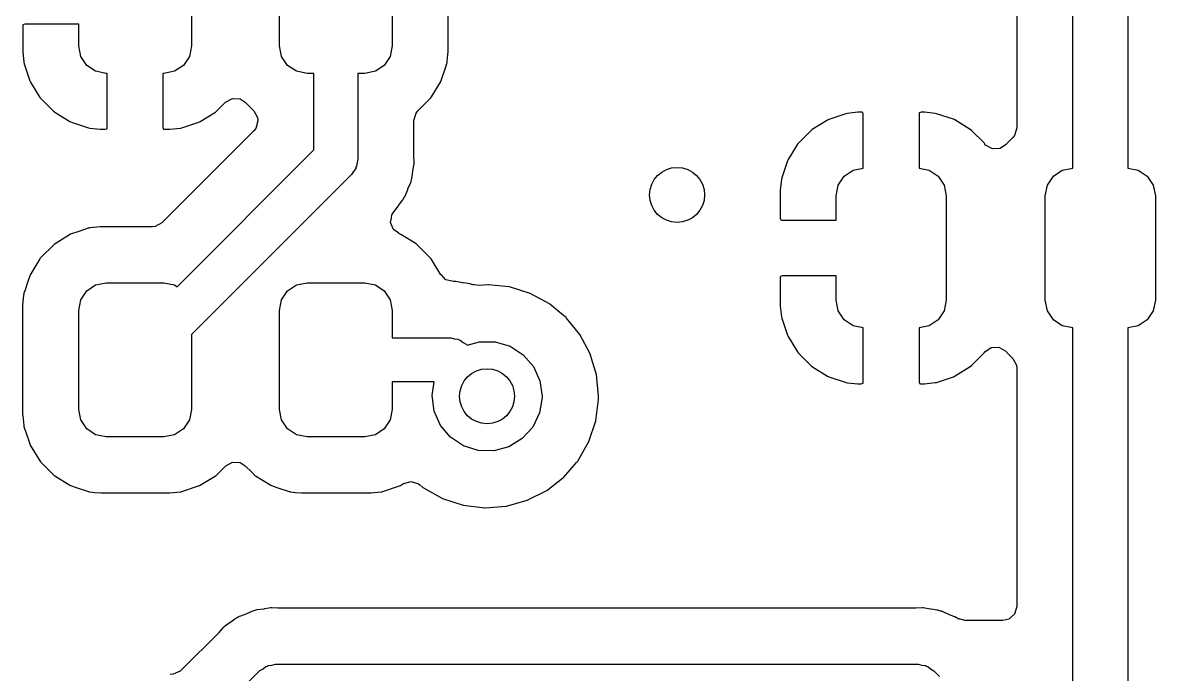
# Model space of a CAD drawing. Extents: x 63 to 234, y -148 to -41.
# Drawn here: x 170.79 to 181.08, y -96.07 to -90.16 of the extents above; entities that cross this region are included whole.
import ezdxf

# ---------------------------------------------------------------- set-up
doc = ezdxf.new("R2010")
doc.units = 0
doc.layers.add('BLACK', color=7, linetype='CONTINUOUS')

msp = doc.modelspace()

# ---------------------------------------------------------------- linework, layer by layer
at = {"layer": 'BLACK', "linetype": 'CONTINUOUS'}
for p, q in [((180.829, -81.9949), (180.829, -91.477)), ((180.329, -91.477), (180.329, -85.163)), ((174.653, -90.4164), (174.653, -89.4156)), ((172.32, -89.466), (172.32, -90.366)), ((174.145, -89.466), (174.145, -90.366)), ((173.12, -90.366), (173.12, -89.6863)), ((179.82, -89.7075), (179.82, -91.1106)), ((170.789, -90.1759), (170.787, -90.1835)), ((170.787, -90.1835), (170.787, -90.4131)), ((170.79, -90.1745), (170.789, -90.1759)), ((170.805, -90.17), (170.79, -90.1745)), ((171.295, -90.17), (170.805, -90.17)), ((171.295, -90.366), (171.295, -90.17)), ((171.314, -90.4617), (171.295, -90.366)), ((172.32, -90.366), (172.301, -90.4617)), ((173.139, -90.4617), (173.12, -90.366)), ((174.145, -90.366), (174.126, -90.4617)), ((170.787, -90.4131), (170.787, -90.4196)), ((170.787, -90.4196), (170.797, -90.5152)), ((171.368, -90.5428), (171.314, -90.4617)), ((172.301, -90.4617), (172.247, -90.5428)), ((173.193, -90.5428), (173.139, -90.4617)), ((174.126, -90.4617), (174.072, -90.5428)), ((174.644, -90.5064), (174.651, -90.4447)), ((174.651, -90.4447), (174.653, -90.4164)), ((170.797, -90.5152), (170.8, -90.5286)), ((170.8, -90.5286), (170.852, -90.6828)), ((171.449, -90.597), (171.368, -90.5428)), ((172.247, -90.5428), (172.166, -90.597)), ((173.274, -90.597), (173.193, -90.5428)), ((174.072, -90.5428), (173.991, -90.597)), ((174.587, -90.6887), (174.634, -90.5472)), ((174.634, -90.5472), (174.641, -90.5274)), ((174.641, -90.5274), (174.643, -90.5209)), ((174.641, -90.5274), (174.641, -90.5274)), ((174.643, -90.5209), (174.644, -90.5064)), ((171.545, -90.616), (171.449, -90.597)), ((171.553, -90.616), (171.545, -90.616)), ((171.553, -91.1105), (171.553, -90.616)), ((172.07, -90.616), (172.061, -90.616)), ((172.061, -90.616), (172.061, -91.1059)), ((172.166, -90.597), (172.07, -90.616)), ((173.37, -90.616), (173.274, -90.597)), ((173.433, -90.616), (173.37, -90.616)), ((173.433, -91.3102), (173.433, -90.616)), ((173.895, -90.616), (173.832, -90.616)), ((173.832, -90.616), (173.832, -91.3933)), ((173.991, -90.597), (173.895, -90.616)), ((170.852, -90.6828), (170.858, -90.696)), ((170.858, -90.696), (170.943, -90.8338)), ((174.501, -90.8279), (174.583, -90.695)), ((174.583, -90.695), (174.587, -90.6887)), ((174.583, -90.695), (174.583, -90.695)), ((170.943, -90.8338), (170.952, -90.8452)), ((170.952, -90.8452), (171.067, -90.9597)), ((172.549, -90.9589), (172.63, -90.8775)), ((172.63, -90.8775), (172.693, -90.8435)), ((172.693, -90.8435), (172.764, -90.8485)), ((172.764, -90.8485), (172.809, -90.8774)), ((172.809, -90.8774), (172.887, -90.9556)), ((174.378, -90.9556), (174.494, -90.8393)), ((174.494, -90.8393), (174.501, -90.8279)), ((171.067, -90.9597), (171.078, -90.9688)), ((171.078, -90.9688), (171.216, -91.0538)), ((172.4, -91.0532), (172.538, -90.9679)), ((172.538, -90.9679), (172.549, -90.9589)), ((172.887, -90.9556), (172.921, -91.0179)), ((174.341, -91.045), (174.361, -90.9769)), ((174.361, -90.9769), (174.378, -90.956)), ((174.378, -90.956), (174.378, -90.9556)), ((178.266, -90.9821), (178.112, -91.0336)), ((178.28, -90.9793), (178.266, -90.9821)), ((178.375, -90.9693), (178.28, -90.9793)), ((178.382, -90.969), (178.375, -90.9693)), ((178.411, -90.969), (178.382, -90.969)), ((178.419, -90.9707), (178.411, -90.969)), ((178.42, -90.9719), (178.419, -90.9707)), ((178.425, -90.9871), (178.42, -90.9719)), ((178.425, -91.4778), (178.425, -90.9871)), ((178.934, -90.9749), (178.933, -90.9825)), ((178.933, -90.9825), (178.933, -91.4778)), ((178.936, -90.9735), (178.934, -90.9749)), ((178.951, -90.969), (178.936, -90.9735)), ((178.976, -90.969), (178.951, -90.969)), ((178.982, -90.9693), (178.976, -90.969)), ((179.077, -90.979), (178.982, -90.9693)), ((179.09, -90.9819), (179.077, -90.979)), ((179.244, -91.033), (179.09, -90.9819)), ((171.216, -91.0538), (171.229, -91.06)), ((171.229, -91.06), (171.384, -91.1111)), ((172.233, -91.1109), (172.387, -91.0594)), ((172.387, -91.0594), (172.4, -91.0532)), ((172.924, -91.0473), (172.904, -91.1155)), ((172.921, -91.0179), (172.924, -91.0448)), ((172.924, -91.0448), (172.924, -91.0473)), ((174.341, -91.3684), (174.341, -91.045)), ((178.099, -91.0398), (177.961, -91.1251)), ((178.112, -91.0336), (178.099, -91.0398)), ((179.258, -91.0392), (179.244, -91.033)), ((179.396, -91.1242), (179.258, -91.0392)), ((171.384, -91.1111), (171.397, -91.114)), ((171.397, -91.114), (171.491, -91.1237)), ((171.491, -91.1237), (171.498, -91.124)), ((171.498, -91.124), (171.535, -91.124)), ((171.535, -91.124), (171.551, -91.1195)), ((171.551, -91.1195), (171.552, -91.1181)), ((171.552, -91.1181), (171.553, -91.1105)), ((172.887, -91.1364), (172.051, -91.9726)), ((172.061, -91.1059), (172.066, -91.1211)), ((172.066, -91.1211), (172.067, -91.1223)), ((172.067, -91.1223), (172.075, -91.124)), ((172.075, -91.124), (172.117, -91.124)), ((172.117, -91.124), (172.124, -91.1237)), ((172.124, -91.1237), (172.219, -91.1137)), ((172.219, -91.1137), (172.233, -91.1109)), ((172.904, -91.1155), (172.887, -91.1364)), ((177.95, -91.1341), (177.835, -91.2488)), ((177.961, -91.1251), (177.95, -91.1341)), ((179.407, -91.1333), (179.396, -91.1242)), ((179.522, -91.2478), (179.407, -91.1333)), ((179.8, -91.1787), (179.783, -91.1996)), ((179.82, -91.1106), (179.8, -91.1787)), ((177.826, -91.2602), (177.741, -91.3982)), ((177.835, -91.2488), (177.826, -91.2602)), ((179.53, -91.2579), (179.522, -91.2478)), ((179.537, -91.2664), (179.53, -91.2579)), ((179.599, -91.3021), (179.537, -91.2664)), ((179.669, -91.2988), (179.599, -91.3021)), ((179.727, -91.2582), (179.669, -91.2988)), ((179.729, -91.2537), (179.727, -91.2582)), ((179.751, -91.2317), (179.729, -91.2537)), ((179.783, -91.1996), (179.751, -91.2317)), ((172.19, -92.553), (173.433, -91.3102)), ((173.832, -91.3933), (173.825, -91.4259)), ((174.341, -91.3756), (174.341, -91.3684)), ((174.343, -91.4069), (174.341, -91.3756)), ((177.741, -91.3982), (177.735, -91.4114)), ((173.813, -91.48), (173.792, -91.5061)), ((173.815, -91.4688), (173.813, -91.48)), ((173.821, -91.4591), (173.815, -91.4688)), ((173.825, -91.4259), (173.821, -91.4591)), ((174.332, -91.5071), (174.333, -91.5006)), ((174.333, -91.5006), (174.345, -91.4378)), ((174.345, -91.4378), (174.343, -91.4069)), ((177.735, -91.4114), (177.684, -91.5657)), ((178.252, -91.5502), (178.333, -91.496)), ((178.333, -91.496), (178.425, -91.4778)), ((178.933, -91.4778), (179.024, -91.496)), ((179.024, -91.496), (179.106, -91.5502)), ((180.152, -91.5502), (180.233, -91.496)), ((180.233, -91.496), (180.329, -91.477)), ((180.829, -91.477), (180.924, -91.496)), ((180.924, -91.496), (181.006, -91.5502)), ((173.774, -91.5344), (172.32, -92.9883)), ((173.792, -91.5061), (173.774, -91.5344)), ((174.287, -91.6647), (174.314, -91.6064)), ((174.314, -91.6064), (174.315, -91.599)), ((174.315, -91.599), (174.316, -91.5964)), ((174.316, -91.5964), (174.32, -91.5802)), ((174.32, -91.5802), (174.321, -91.5776)), ((174.321, -91.5776), (174.324, -91.5705)), ((174.324, -91.5705), (174.332, -91.5071)), ((177.681, -91.5791), (177.671, -91.6734)), ((177.684, -91.5657), (177.681, -91.5791)), ((178.198, -91.6313), (178.252, -91.5502)), ((179.106, -91.5502), (179.16, -91.6313)), ((180.098, -91.6313), (180.152, -91.5502)), ((181.006, -91.5502), (181.06, -91.6313)), ((174.264, -91.7232), (174.285, -91.6707)), ((174.285, -91.6707), (174.287, -91.6647)), ((177.671, -91.6734), (177.671, -91.6799)), ((177.671, -91.6799), (177.671, -91.9299)), ((178.179, -91.727), (178.198, -91.6313)), ((179.16, -91.6313), (179.179, -91.727)), ((180.079, -91.727), (180.098, -91.6313)), ((181.06, -91.6313), (181.079, -91.727)), ((174.2, -91.8183), (174.204, -91.813)), ((174.204, -91.813), (174.238, -91.7687)), ((174.238, -91.7687), (174.243, -91.7627)), ((174.243, -91.7627), (174.246, -91.7558)), ((174.246, -91.7558), (174.247, -91.7535)), ((174.247, -91.7535), (174.256, -91.7388)), ((174.256, -91.7388), (174.257, -91.7365)), ((174.257, -91.7365), (174.261, -91.7303)), ((174.261, -91.7303), (174.264, -91.7232)), ((174.264, -91.7232), (174.264, -91.7232)), ((178.179, -91.948), (178.179, -91.727)), ((179.179, -91.727), (179.179, -92.677)), ((180.079, -92.677), (180.079, -91.727)), ((181.079, -91.727), (181.079, -92.677)), ((174.137, -91.9299), (174.142, -91.8991)), ((174.142, -91.8991), (174.16, -91.8735)), ((174.16, -91.8735), (174.163, -91.8706)), ((174.163, -91.8706), (174.171, -91.859)), ((174.171, -91.859), (174.2, -91.8183)), ((171.491, -92.0098), (171.396, -92.0198)), ((171.495, -92.0095), (171.491, -92.0098)), ((171.491, -92.0098), (171.491, -92.0098)), ((171.962, -92.0095), (171.495, -92.0095)), ((171.989, -92.0066), (171.962, -92.0095)), ((172.051, -91.9726), (171.989, -92.0066)), ((174.13, -91.969), (174.137, -91.9299)), ((174.157, -92.0346), (174.13, -91.969)), ((177.671, -91.9299), (177.675, -91.9451)), ((177.675, -91.9451), (177.677, -91.9463)), ((177.677, -91.9463), (177.684, -91.948)), ((177.684, -91.948), (178.179, -91.948)), ((171.221, -92.0764), (171.071, -92.1695)), ((171.295, -92.0519), (171.221, -92.0764)), ((171.382, -92.0227), (171.295, -92.0519)), ((171.389, -92.0205), (171.382, -92.0227)), ((171.382, -92.0227), (171.382, -92.0227)), ((171.396, -92.0198), (171.389, -92.0205)), ((171.396, -92.0198), (171.396, -92.0198)), ((174.205, -92.0682), (174.157, -92.0346)), ((174.204, -92.0705), (174.205, -92.0682)), ((174.211, -92.0736), (174.204, -92.0705)), ((174.218, -92.0759), (174.211, -92.0736)), ((174.224, -92.0797), (174.218, -92.0759)), ((174.353, -92.1593), (174.224, -92.0797)), ((174.224, -92.0797), (174.224, -92.0797)), ((171.071, -92.1695), (170.946, -92.2947)), ((174.368, -92.1687), (174.353, -92.1593)), ((174.493, -92.2937), (174.368, -92.1687)), ((170.942, -92.3009), (170.859, -92.4353)), ((170.946, -92.2947), (170.942, -92.3009)), ((170.942, -92.3009), (170.942, -92.3009)), ((174.497, -92.2999), (174.493, -92.2937)), ((174.587, -92.4441), (174.497, -92.2999)), ((170.832, -92.5068), (170.805, -92.5899)), ((170.853, -92.4453), (170.832, -92.5068)), ((170.859, -92.4353), (170.853, -92.4453)), ((171.449, -92.537), (171.545, -92.518)), ((171.545, -92.518), (172.07, -92.518)), ((172.07, -92.518), (172.166, -92.537)), ((173.274, -92.537), (173.37, -92.518)), ((173.37, -92.518), (173.895, -92.518)), ((173.895, -92.518), (173.991, -92.537)), ((174.589, -92.4427), (174.587, -92.4441)), ((174.633, -92.4907), (174.589, -92.4427)), ((174.702, -92.5068), (174.633, -92.4907)), ((174.713, -92.5061), (174.702, -92.5068)), ((174.721, -92.5057), (174.713, -92.5061)), ((174.713, -92.5061), (174.713, -92.5061)), ((174.783, -92.5173), (174.721, -92.5057)), ((174.79, -92.5184), (174.783, -92.5173)), ((174.816, -92.5218), (174.79, -92.5184)), ((174.846, -92.5257), (174.816, -92.5218)), ((174.853, -92.5267), (174.846, -92.5257)), ((174.846, -92.5257), (174.846, -92.5257)), ((174.86, -92.5295), (174.853, -92.5267)), ((174.863, -92.5301), (174.86, -92.5295)), ((174.879, -92.5348), (174.863, -92.5301)), ((177.672, -92.4619), (177.671, -92.4695)), ((177.671, -92.4695), (177.671, -92.7241)), ((177.674, -92.4605), (177.672, -92.4619)), ((177.689, -92.456), (177.674, -92.4605)), ((178.179, -92.456), (177.689, -92.456)), ((178.179, -92.677), (178.179, -92.456)), ((170.795, -92.6304), (170.786, -92.7176)), ((170.797, -92.62), (170.795, -92.6304)), ((170.805, -92.5899), (170.797, -92.6131)), ((170.797, -92.6131), (170.797, -92.62)), ((170.797, -92.62), (170.797, -92.62)), ((171.314, -92.6723), (171.368, -92.5912)), ((171.368, -92.5912), (171.449, -92.537)), ((172.166, -92.537), (172.19, -92.553)), ((173.139, -92.6723), (173.193, -92.5912)), ((173.193, -92.5912), (173.274, -92.537)), ((173.991, -92.537), (174.072, -92.5912)), ((174.072, -92.5912), (174.126, -92.6723)), ((174.882, -92.5356), (174.879, -92.5348)), ((174.889, -92.537), (174.882, -92.5356)), ((174.89, -92.5372), (174.889, -92.537)), ((174.935, -92.542), (174.89, -92.5372)), ((175.013, -92.5348), (174.935, -92.542)), ((175.019, -92.5355), (175.013, -92.5348)), ((175.204, -92.5549), (175.019, -92.5355)), ((175.019, -92.5355), (175.019, -92.5355)), ((175.21, -92.5555), (175.204, -92.5549)), ((175.204, -92.5549), (175.204, -92.5549)), ((175.399, -92.614), (175.21, -92.5555)), ((175.573, -92.7081), (175.399, -92.614)), ((170.786, -92.7176), (170.786, -93.7184)), ((171.295, -92.768), (171.314, -92.6723)), ((173.12, -92.768), (173.139, -92.6723)), ((174.126, -92.6723), (174.145, -92.768)), ((175.577, -92.712), (175.573, -92.7081)), ((175.592, -92.7241), (175.577, -92.712)), ((175.577, -92.712), (175.577, -92.712)), ((175.685, -92.8012), (175.592, -92.7241)), ((177.671, -92.7241), (177.671, -92.7306)), ((177.671, -92.7306), (177.681, -92.8262)), ((178.198, -92.7727), (178.179, -92.677)), ((179.179, -92.677), (179.16, -92.7727)), ((180.098, -92.7727), (180.079, -92.677)), ((181.079, -92.677), (181.06, -92.7727)), ((171.295, -93.668), (171.295, -92.768)), ((173.12, -93.668), (173.12, -92.768)), ((174.145, -92.768), (174.145, -93.018)), ((175.725, -92.8341), (175.685, -92.8012)), ((175.729, -92.8389), (175.725, -92.8341)), ((175.838, -92.9728), (175.729, -92.8389)), ((175.729, -92.8389), (175.729, -92.8389)), ((177.681, -92.8262), (177.684, -92.8396)), ((177.684, -92.8396), (177.735, -92.9938)), ((178.252, -92.8538), (178.198, -92.7727)), ((179.16, -92.7727), (179.106, -92.8538)), ((180.152, -92.8538), (180.098, -92.7727)), ((181.06, -92.7727), (181.006, -92.8538)), ((178.333, -92.908), (178.252, -92.8538)), ((178.425, -92.9262), (178.333, -92.908)), ((178.425, -93.4215), (178.425, -92.9262)), ((179.024, -92.908), (178.933, -92.9262)), ((178.933, -92.9262), (178.933, -93.4169)), ((179.106, -92.8538), (179.024, -92.908)), ((180.233, -92.908), (180.152, -92.8538)), ((180.329, -92.927), (180.233, -92.908)), ((180.329, -102.907), (180.329, -92.927)), ((180.924, -92.908), (180.829, -92.927)), ((180.829, -92.927), (180.829, -100.384)), ((181.006, -92.8538), (180.924, -92.908)), ((172.32, -92.9883), (172.32, -93.668)), ((174.145, -93.018), (174.676, -93.018)), ((174.676, -93.018), (174.709, -93.0255)), ((174.709, -93.0255), (174.742, -93.0292)), ((174.742, -93.0292), (174.752, -93.0354)), ((174.752, -93.0354), (174.763, -93.0379)), ((174.763, -93.0379), (174.789, -93.0588)), ((175.85, -92.9874), (175.838, -92.9728)), ((175.943, -93.162), (175.85, -92.9874)), ((177.735, -92.9938), (177.742, -93.007)), ((177.742, -93.007), (177.827, -93.1448)), ((174.789, -93.0588), (174.817, -93.0766)), ((174.817, -93.0766), (174.826, -93.085)), ((174.826, -93.085), (174.938, -93.0528)), ((174.938, -93.0528), (175.08, -93.0537)), ((175.08, -93.0537), (175.216, -93.0943)), ((175.216, -93.0943), (175.335, -93.1714)), ((177.827, -93.1448), (177.836, -93.1562)), ((179.523, -93.1552), (179.53, -93.1462)), ((179.53, -93.1462), (179.588, -93.1052)), ((179.588, -93.1052), (179.658, -93.1019)), ((179.658, -93.1019), (179.72, -93.1376)), ((179.72, -93.1376), (179.727, -93.1454)), ((179.727, -93.1454), (179.73, -93.1513)), ((179.73, -93.1513), (179.736, -93.1565)), ((175.335, -93.1714), (175.427, -93.2788)), ((175.965, -93.2364), (175.943, -93.162)), ((175.997, -93.3418), (175.965, -93.2364)), ((177.836, -93.1562), (177.951, -93.2707)), ((179.408, -93.2699), (179.523, -93.1552)), ((179.736, -93.1565), (179.783, -93.2043)), ((179.783, -93.2043), (179.817, -93.2665)), ((175.427, -93.2788), (175.486, -93.4079)), ((176, -93.3514), (175.997, -93.3418)), ((176.019, -93.5482), (176, -93.3514)), ((177.951, -93.2707), (177.962, -93.2798)), ((177.962, -93.2798), (178.1, -93.3648)), ((179.259, -93.3642), (179.397, -93.2789)), ((179.397, -93.2789), (179.408, -93.2699)), ((179.817, -93.2665), (179.82, -93.2934)), ((179.82, -93.2934), (179.82, -95.4585)), ((174.525, -93.418), (174.145, -93.418)), ((174.145, -93.418), (174.145, -93.668)), ((174.506, -93.5421), (174.525, -93.418)), ((175.486, -93.4079), (175.506, -93.5482)), ((178.1, -93.3648), (178.113, -93.371)), ((178.113, -93.371), (178.268, -93.4221)), ((178.268, -93.4221), (178.281, -93.425)), ((178.281, -93.425), (178.375, -93.4347)), ((178.375, -93.4347), (178.382, -93.435)), ((178.382, -93.435), (178.407, -93.435)), ((178.407, -93.435), (178.422, -93.4305)), ((178.422, -93.4305), (178.423, -93.4291)), ((178.423, -93.4291), (178.425, -93.4215)), ((178.933, -93.4169), (178.937, -93.4321)), ((178.937, -93.4321), (178.939, -93.4333)), ((178.939, -93.4333), (178.946, -93.435)), ((178.946, -93.435), (178.976, -93.435)), ((178.976, -93.435), (178.982, -93.4347)), ((178.982, -93.4347), (179.078, -93.4247)), ((179.078, -93.4247), (179.091, -93.4219)), ((179.091, -93.4219), (179.246, -93.3704)), ((179.246, -93.3704), (179.259, -93.3642)), ((174.524, -93.6827), (174.506, -93.5421)), ((175.506, -93.5604), (175.482, -93.7002)), ((175.506, -93.5482), (175.506, -93.5604)), ((176.019, -93.5517), (176.019, -93.5482)), ((176.019, -93.5611), (176.019, -93.5517)), ((176.019, -93.5517), (176.019, -93.5517)), ((176.019, -93.5765), (176.019, -93.5611)), ((175.994, -93.7727), (176.019, -93.5765)), ((170.786, -93.7184), (170.787, -93.7216)), ((170.787, -93.7216), (170.787, -93.7216)), ((170.787, -93.7216), (170.797, -93.8151)), ((171.314, -93.7637), (171.295, -93.668)), ((171.368, -93.8448), (171.314, -93.7637)), ((172.301, -93.7637), (172.247, -93.8448)), ((172.32, -93.668), (172.301, -93.7637)), ((173.139, -93.7637), (173.12, -93.668)), ((173.193, -93.8448), (173.139, -93.7637)), ((174.126, -93.7637), (174.072, -93.8448)), ((174.145, -93.668), (174.126, -93.7637)), ((174.582, -93.8124), (174.524, -93.6827)), ((175.482, -93.7002), (175.421, -93.8278)), ((170.797, -93.8151), (170.797, -93.8242)), ((170.797, -93.8242), (170.8, -93.8307)), ((170.8, -93.8307), (170.8, -93.8307)), ((170.8, -93.8307), (170.841, -93.9545)), ((171.449, -93.899), (171.368, -93.8448)), ((172.247, -93.8448), (172.166, -93.899)), ((173.274, -93.899), (173.193, -93.8448)), ((174.072, -93.8448), (173.991, -93.899)), ((174.673, -93.9209), (174.582, -93.8124)), ((175.421, -93.8278), (175.325, -93.9329)), ((175.932, -93.9604), (175.994, -93.7727)), ((170.841, -93.9545), (170.853, -93.9919)), ((171.545, -93.918), (171.449, -93.899)), ((172.07, -93.918), (171.545, -93.918)), ((172.166, -93.899), (172.07, -93.918)), ((173.37, -93.918), (173.274, -93.899)), ((173.895, -93.918), (173.37, -93.918)), ((173.991, -93.899), (173.895, -93.918)), ((174.791, -93.9995), (174.673, -93.9209)), ((175.325, -93.9329), (175.205, -94.0071)), ((175.834, -94.1323), (175.932, -93.9604)), ((170.853, -93.9919), (170.947, -94.1423)), ((174.926, -94.0418), (174.791, -93.9995)), ((175.068, -94.0444), (174.926, -94.0418)), ((175.205, -94.0071), (175.068, -94.0444)), ((170.947, -94.1423), (171.072, -94.2673)), ((172.544, -94.2665), (172.631, -94.1799)), ((172.631, -94.1799), (172.693, -94.1458)), ((172.693, -94.1458), (172.764, -94.1508)), ((172.764, -94.1508), (172.809, -94.1797)), ((172.809, -94.1797), (172.868, -94.2383)), ((175.705, -94.2821), (175.82, -94.1488)), ((175.82, -94.1488), (175.83, -94.137)), ((175.83, -94.137), (175.834, -94.1323)), ((175.83, -94.137), (175.83, -94.137)), ((171.072, -94.2673), (171.078, -94.2711)), ((171.078, -94.2711), (171.078, -94.2711)), ((171.078, -94.2711), (171.215, -94.3557)), ((172.394, -94.3595), (172.544, -94.2665)), ((172.868, -94.2383), (172.897, -94.2673)), ((172.897, -94.2673), (172.903, -94.2711)), ((172.903, -94.2711), (172.903, -94.2711)), ((172.903, -94.2711), (173.04, -94.3557)), ((175.7, -94.2859), (175.705, -94.2821)), ((171.215, -94.3557), (171.222, -94.3601)), ((171.222, -94.3601), (171.271, -94.3763)), ((171.271, -94.3763), (171.384, -94.4136)), ((172.233, -94.4133), (172.376, -94.3655)), ((172.376, -94.3655), (172.394, -94.3595)), ((173.04, -94.3557), (173.047, -94.3601)), ((173.047, -94.3601), (173.096, -94.3763)), ((173.096, -94.3763), (173.209, -94.4136)), ((174.058, -94.4133), (174.201, -94.3655)), ((174.201, -94.3655), (174.219, -94.3595)), ((174.219, -94.3595), (174.248, -94.3418)), ((174.248, -94.3418), (174.316, -94.323)), ((174.316, -94.323), (174.384, -94.3442)), ((174.384, -94.3442), (174.396, -94.353)), ((174.396, -94.353), (174.423, -94.3763)), ((174.423, -94.3763), (174.423, -94.3763)), ((174.423, -94.3763), (174.428, -94.3803)), ((174.428, -94.3803), (174.6, -94.4768)), ((175.549, -94.4038), (175.693, -94.2912)), ((175.693, -94.2912), (175.7, -94.2859)), ((171.384, -94.4136), (171.384, -94.4136)), ((171.384, -94.4136), (171.39, -94.4158)), ((171.39, -94.4158), (171.397, -94.4165)), ((171.397, -94.4165), (171.397, -94.4165)), ((171.397, -94.4165), (171.44, -94.4209)), ((171.44, -94.4209), (171.495, -94.4265)), ((171.495, -94.4265), (172.12, -94.4265)), ((172.12, -94.4265), (172.124, -94.4262)), ((172.124, -94.4262), (172.219, -94.4162)), ((172.124, -94.4262), (172.124, -94.4262)), ((172.219, -94.4162), (172.226, -94.4155)), ((172.219, -94.4162), (172.219, -94.4162)), ((172.226, -94.4155), (172.233, -94.4133)), ((172.233, -94.4133), (172.233, -94.4133)), ((173.209, -94.4136), (173.209, -94.4136)), ((173.209, -94.4136), (173.215, -94.4158)), ((173.215, -94.4158), (173.222, -94.4165)), ((173.222, -94.4165), (173.222, -94.4165)), ((173.222, -94.4165), (173.265, -94.4209)), ((173.265, -94.4209), (173.32, -94.4265)), ((173.32, -94.4265), (173.945, -94.4265)), ((173.945, -94.4265), (173.949, -94.4262)), ((173.949, -94.4262), (174.044, -94.4162)), ((173.949, -94.4262), (173.949, -94.4262)), ((174.044, -94.4162), (174.051, -94.4155)), ((174.044, -94.4162), (174.044, -94.4162)), ((174.051, -94.4155), (174.058, -94.4133)), ((174.058, -94.4133), (174.058, -94.4133)), ((174.6, -94.4768), (174.788, -94.5379)), ((175.378, -94.4902), (175.543, -94.4066)), ((175.543, -94.4066), (175.549, -94.4038)), ((175.543, -94.4066), (175.543, -94.4066)), ((174.788, -94.5379), (174.985, -94.5614)), ((174.985, -94.5614), (174.991, -94.5609)), ((174.991, -94.5609), (175.176, -94.5467)), ((174.991, -94.5609), (174.991, -94.5609)), ((175.176, -94.5467), (175.182, -94.5462)), ((175.176, -94.5467), (175.176, -94.5467)), ((175.182, -94.5462), (175.372, -94.493)), ((175.372, -94.493), (175.378, -94.4902)), ((175.378, -94.4902), (175.378, -94.4902)), ((172.87, -95.5018), (172.819, -95.5244)), ((172.877, -95.4988), (172.87, -95.5018)), ((172.87, -95.5018), (172.87, -95.5018)), ((172.885, -95.4975), (172.877, -95.4988)), ((172.887, -95.4967), (172.885, -95.4975)), ((172.903, -95.4922), (172.887, -95.4967)), ((172.906, -95.4916), (172.903, -95.4922)), ((172.913, -95.4889), (172.906, -95.4916)), ((172.977, -95.4812), (172.913, -95.4889)), ((172.983, -95.4803), (172.977, -95.4812)), ((173.022, -95.4735), (172.983, -95.4803)), ((173.039, -95.4706), (173.022, -95.4735)), ((173.046, -95.4693), (173.039, -95.4706)), ((173.039, -95.4706), (173.039, -95.4706)), ((173.054, -95.4698), (173.046, -95.4693)), ((173.104, -95.4732), (173.054, -95.4698)), ((173.054, -95.4698), (173.054, -95.4698)), ((173.112, -95.4735), (173.104, -95.4732)), ((178.899, -95.4735), (173.112, -95.4735)), ((178.907, -95.4733), (178.899, -95.4735)), ((178.961, -95.4701), (178.907, -95.4733)), ((178.969, -95.4697), (178.961, -95.4701)), ((178.961, -95.4701), (178.961, -95.4701)), ((179.032, -95.4813), (178.969, -95.4697)), ((179.038, -95.4824), (179.032, -95.4813)), ((179.064, -95.4858), (179.038, -95.4824)), ((179.094, -95.4897), (179.064, -95.4858)), ((179.101, -95.4907), (179.094, -95.4897)), ((179.094, -95.4897), (179.094, -95.4897)), ((179.109, -95.4935), (179.101, -95.4907)), ((179.111, -95.4941), (179.109, -95.4935)), ((179.127, -95.4988), (179.111, -95.4941)), ((179.13, -95.4996), (179.127, -95.4988)), ((179.137, -95.501), (179.13, -95.4996)), ((179.196, -95.5272), (179.137, -95.501)), ((179.82, -95.4585), (179.8, -95.5266)), ((172.664, -95.6105), (172.618, -95.6423)), ((172.669, -95.6066), (172.664, -95.6105)), ((172.689, -95.5915), (172.669, -95.6066)), ((172.714, -95.5723), (172.689, -95.5915)), ((172.72, -95.5677), (172.714, -95.5723)), ((172.714, -95.5723), (172.714, -95.5723)), ((172.727, -95.5646), (172.72, -95.5677)), ((172.729, -95.5633), (172.727, -95.5646)), ((172.744, -95.5551), (172.729, -95.5633)), ((172.746, -95.5538), (172.744, -95.5551)), ((172.753, -95.5495), (172.746, -95.5538)), ((172.766, -95.5445), (172.753, -95.5495)), ((172.813, -95.5269), (172.766, -95.5445)), ((172.819, -95.5244), (172.813, -95.5269)), ((179.202, -95.5298), (179.196, -95.5272)), ((179.254, -95.5502), (179.202, -95.5298)), ((179.261, -95.553), (179.254, -95.5502)), ((179.254, -95.5502), (179.254, -95.5502)), ((179.267, -95.5574), (179.261, -95.553)), ((179.27, -95.5586), (179.267, -95.5574)), ((179.287, -95.5687), (179.27, -95.5586)), ((179.294, -95.5715), (179.287, -95.5687)), ((179.295, -95.5694), (179.294, -95.5715)), ((179.349, -95.5845), (179.295, -95.5694)), ((179.694, -95.5845), (179.349, -95.5845)), ((179.747, -95.5731), (179.694, -95.5845)), ((179.8, -95.5266), (179.747, -95.5731)), ((172.565, -95.6984), (172.239, -96.0239)), ((172.57, -95.6932), (172.565, -95.6984)), ((172.606, -95.6523), (172.57, -95.6932)), ((172.611, -95.6466), (172.606, -95.6523)), ((172.606, -95.6523), (172.606, -95.6523)), ((172.618, -95.6423), (172.611, -95.6466)), ((172.618, -95.6423), (172.618, -95.6423)), ((172.233, -96.0298), (172.217, -96.0437)), ((172.239, -96.0239), (172.233, -96.0298)), ((172.942, -96.0403), (172.971, -96.0226)), ((172.971, -96.0226), (172.997, -96.0018)), ((172.997, -96.0018), (173.008, -95.9992)), ((173.008, -95.9992), (173.018, -95.9931)), ((173.018, -95.9931), (173.051, -95.9894)), ((173.051, -95.9894), (173.083, -95.982)), ((173.083, -95.982), (178.924, -95.982)), ((178.924, -95.982), (178.957, -95.9895)), ((178.957, -95.9895), (178.99, -95.9932)), ((178.99, -95.9932), (179, -95.9994)), ((179, -95.9994), (179.011, -96.0019)), ((179.011, -96.0019), (179.037, -96.0228)), ((179.037, -96.0228), (179.065, -96.0406)), ((172.153, -96.0734), (172.127, -96.074)), ((172.217, -96.0437), (172.153, -96.0734)), ((172.579, -96.404), (172.942, -96.0403)), ((179.065, -96.0406), (179.118, -96.093))]:
    msp.add_line(p, q, dxfattribs=at)
at = {"layer": 'BLACK'}
for centre in [(176.733, -91.7194), (175.006, -93.5482)]:
    msp.add_circle(centre, 0.25, dxfattribs=at)

doc.saveas('drawing.dxf')
